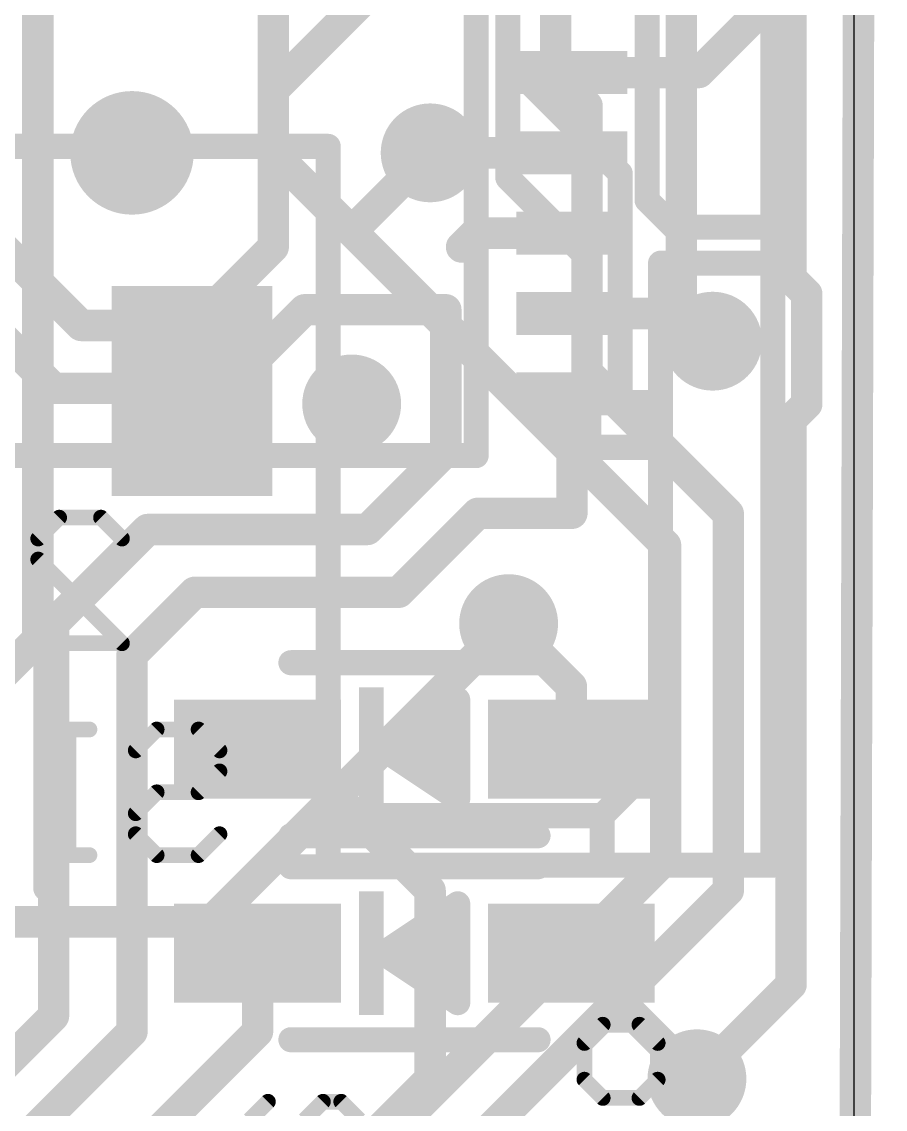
# Model space of a CAD drawing. Extents: x -0.3 to 32, y -0.4 to 44.5.
# Drawn here: x 25.02 to 32, y 4.2 to 13 of the extents above; entities that cross this region are included whole.
import ezdxf

# ---------------------------------------------------------------- set-up
doc = ezdxf.new("R2010")
doc.units = 0
for name, color, linetype in [('1', 12, 'CONTINUOUS'), ('16', 132, 'CONTINUOUS'), ('18', 110, 'CONTINUOUS'), ('20', 53, 'CONTINUOUS'), ('21', 40, 'CONTINUOUS'), ('22', 6, 'CONTINUOUS')]:
    doc.layers.add(name, color=color, linetype=linetype)

# ---------------------------------------------------------------- blocks, each defined once
blk = doc.blocks.new('RECT')
blk.add_solid([(-0.5, -0.5), (0.5, -0.5), (-0.5, 0.5), (0.5, 0.5)])
blk = doc.blocks.new('PIE')
at = {"const_width": 0.5}
blk.add_lwpolyline([(0, -0.25, 1), (0, 0.25, 1), (0, -0.25)], format="xyb", dxfattribs=at)
blk = doc.blocks.new('ROUNDV')
at = {"const_width": 0.5}
blk.add_lwpolyline([(0, -0.25, 1), (0, 0.25, 1), (0, -0.25)], format="xyb", dxfattribs=at)

msp = doc.modelspace()

# ---------------------------------------------------------------- linework, layer by layer
at = {"layer": '1', "const_width": 0.254}
for points in [[(31.75, -0.254), (31.877, 44.323)], [(27.051, 12.446), (28.448, 13.843)], [(31.369, 13.462), (30.495, 12.588)], [(30.495, 12.588), (29.468, 12.588)], [(27.051, 11.176), (27.051, 12.446)], [(28.321, 11.938), (29.468, 11.938)], [(24.75, 11.288), (25.497, 10.541)], [(28.687, 11.288), (28.575, 11.176)], [(29.468, 11.288), (28.687, 11.288)], [(26.416, 10.541), (27.051, 11.176)], [(25.273, 10.033), (24.638, 10.668)], [(27.305, 10.668), (26.67, 10.033)], [(28.448, 10.668), (27.305, 10.668)], [(28.448, 9.525), (28.448, 10.668)], [(29.468, 10.638), (30.383, 10.638)], [(30.383, 10.638), (30.607, 10.414)], [(25.497, 10.541), (26.416, 10.541)], [(26.67, 10.033), (25.273, 10.033)], [(29.468, 9.021), (29.468, 9.988)], [(28.448, 9.525), (27.813, 8.89)], [(28.706, 9.021), (28.067, 8.382)], [(28.706, 9.021), (29.468, 9.021)], [(26.035, 8.89), (25.273, 8.128)], [(26.035, 8.89), (27.813, 8.89)], [(26.416, 8.382), (25.908, 7.874)], [(28.067, 8.382), (26.416, 8.382)], [(25.273, 8.128), (25.273, 4.953)], [(29.464, 7.62), (28.956, 8.128)], [(25.908, 7.874), (25.908, 4.826)], [(29.464, 7.112), (29.464, 7.62)], [(27.178, 7.112), (26.924, 7.112)], [(28.321, 5.969), (27.178, 7.112)], [(28.321, 5.969), (28.321, 4.445)], [(26.924, 5.461), (26.924, 4.826)], [(30.48, 4.445), (29.464, 5.461)], [(25.273, 4.953), (23.114, 2.794)], [(25.908, 4.826), (22.606, 1.524)], [(26.924, 4.826), (24.892, 2.794)], [(28.321, 4.445), (26.797, 2.921)]]:
    msp.add_lwpolyline(points, dxfattribs=at)
at = {"layer": '1', "const_width": 0.127}
for points in [[(29.468, 12.6515, 1), (29.468, 12.5245)], [(30.4501, 12.6329, 1), (30.5399, 12.5431)], [(30.495, 12.5245, 1), (30.495, 12.6515)], [(27.1145, 12.446, 1), (26.9875, 12.446)], [(27.0061, 12.4909, 1), (27.0959, 12.4011)], [(28.321, 12.0015, 1), (28.321, 11.8745)], [(29.468, 11.8745, 1), (29.468, 12.0015)], [(28.687, 11.3515, 1), (28.687, 11.2245)], [(28.7319, 11.2431, 1), (28.6421, 11.3329)], [(29.468, 11.2245, 1), (29.468, 11.3515)], [(27.0959, 11.1311, 1), (27.0061, 11.2209)], [(28.5301, 11.2209, 1), (28.6199, 11.1311)], [(26.9875, 11.176, 1), (27.1145, 11.176)], [(27.305, 10.7315, 1), (27.305, 10.6045)], [(27.3499, 10.6231, 1), (27.2601, 10.7129)], [(28.5115, 10.668, 1), (28.3845, 10.668)], [(28.448, 10.6045, 1), (28.448, 10.7315)], [(29.468, 10.7015, 1), (29.468, 10.5745)], [(30.4279, 10.6829, 1), (30.3381, 10.5931)], [(30.383, 10.5745, 1), (30.383, 10.7015)], [(25.497, 10.6045, 1), (25.497, 10.4775)], [(25.4521, 10.4961, 1), (25.5419, 10.5859)], [(26.3711, 10.5859, 1), (26.4609, 10.4961)], [(26.416, 10.4775, 1), (26.416, 10.6045)], [(30.5621, 10.3691, 1), (30.6519, 10.4589)], [(25.273, 10.0965, 1), (25.273, 9.9695)], [(25.2281, 9.9881, 1), (25.3179, 10.0779)], [(26.6251, 10.0779, 1), (26.7149, 9.9881)], [(26.67, 9.9695, 1), (26.67, 10.0965)], [(29.5315, 9.988, 1), (29.4045, 9.988)], [(28.4929, 9.4801, 1), (28.4031, 9.5699)], [(28.3845, 9.525, 1), (28.5115, 9.525)], [(28.706, 9.0845, 1), (28.706, 8.9575)], [(28.7509, 8.9761, 1), (28.6611, 9.0659)], [(29.4045, 9.021, 1), (29.5315, 9.021)], [(29.468, 8.9575, 1), (29.468, 9.0845)], [(26.035, 8.9535, 1), (26.035, 8.8265)], [(26.0799, 8.8451, 1), (25.9901, 8.9349)], [(27.7681, 8.9349, 1), (27.8579, 8.8451)], [(27.813, 8.8265, 1), (27.813, 8.9535)], [(26.416, 8.4455, 1), (26.416, 8.3185)], [(26.4609, 8.3371, 1), (26.3711, 8.4269)], [(28.0221, 8.4269, 1), (28.1119, 8.3371)], [(28.067, 8.3185, 1), (28.067, 8.4455)], [(25.3365, 8.128, 1), (25.2095, 8.128)], [(25.2281, 8.1729, 1), (25.3179, 8.0831)], [(29.0009, 8.1729, 1), (28.9111, 8.0831)], [(25.9715, 7.874, 1), (25.8445, 7.874)], [(25.8631, 7.9189, 1), (25.9529, 7.8291)], [(29.5275, 7.62, 1), (29.4005, 7.62)], [(29.4191, 7.5751, 1), (29.5089, 7.6649)], [(26.924, 7.1755, 1), (26.924, 7.0485)], [(27.2229, 7.1569, 1), (27.1331, 7.0671)], [(27.178, 7.0485, 1), (27.178, 7.1755)], [(29.4005, 7.112, 1), (29.5275, 7.112)], [(28.3845, 5.969, 1), (28.2575, 5.969)], [(28.2761, 5.9241, 1), (28.3659, 6.0139)], [(26.9875, 5.461, 1), (26.8605, 5.461)], [(29.5089, 5.5059, 1), (29.4191, 5.4161)], [(25.2095, 4.953, 1), (25.3365, 4.953)], [(25.3179, 4.9081, 1), (25.2281, 4.9979)], [(25.9529, 4.7811, 1), (25.8631, 4.8709)], [(26.9689, 4.7811, 1), (26.8791, 4.8709)], [(25.8445, 4.826, 1), (25.9715, 4.826)], [(26.8605, 4.826, 1), (26.9875, 4.826)], [(28.2575, 4.445, 1), (28.3845, 4.445)], [(28.3659, 4.4001, 1), (28.2761, 4.4899)], [(30.4351, 4.4001, 1), (30.5249, 4.4899)]]:
    msp.add_lwpolyline(points, format="xyb", dxfattribs=at)
at = {"layer": '16', "const_width": 0.254}
for points in [[(31.75, 0), (31.877, 44.323)], [(30.353, 16.129), (30.353, 10.668)], [(29.337, 12.573), (29.337, 15.494)], [(25.146, 8.001), (25.146, 15.24)], [(27.051, 15.113), (27.051, 11.938)], [(31.242, 14.224), (31.242, 10.922)], [(29.591, 12.319), (29.337, 12.573)], [(29.591, 10.16), (29.591, 12.319)], [(27.051, 11.938), (27.686, 11.303)], [(27.686, 11.303), (28.321, 11.938)], [(27.686, 11.303), (30.226, 8.763)], [(31.242, 10.922), (31.369, 10.795)], [(31.369, 10.795), (31.369, 9.906)], [(30.353, 10.668), (30.607, 10.414)], [(30.734, 9.017), (29.591, 10.16)], [(31.369, 9.906), (31.242, 9.779)], [(31.242, 9.779), (31.242, 5.207)], [(30.734, 5.969), (30.734, 9.017)], [(30.226, 8.763), (30.226, 6.223)], [(26.543, 5.715), (28.956, 8.128)], [(24.13, 6.985), (25.146, 8.001)], [(30.226, 6.223), (27.686, 3.683)], [(28.702, 3.937), (30.734, 5.969)], [(23.241, 5.715), (26.543, 5.715)], [(31.242, 5.207), (30.48, 4.445)]]:
    msp.add_lwpolyline(points, dxfattribs=at)
at = {"layer": '16', "const_width": 0.127}
for points in [[(29.3819, 12.6179, 1), (29.2921, 12.5281)], [(29.2735, 12.573, 1), (29.4005, 12.573)], [(29.6545, 12.319, 1), (29.5275, 12.319)], [(29.5461, 12.2741, 1), (29.6359, 12.3639)], [(27.0959, 11.9829, 1), (27.0061, 11.8931)], [(28.3659, 11.8931, 1), (28.2761, 11.9829)], [(26.9875, 11.938, 1), (27.1145, 11.938)], [(27.7309, 11.3479, 1), (27.6411, 11.2581)], [(27.6411, 11.3479, 1), (27.7309, 11.2581)], [(27.6411, 11.2581, 1), (27.7309, 11.3479)], [(31.2869, 10.9669, 1), (31.1971, 10.8771)], [(31.1785, 10.922, 1), (31.3055, 10.922)], [(31.4325, 10.795, 1), (31.3055, 10.795)], [(31.3241, 10.7501, 1), (31.4139, 10.8399)], [(30.3979, 10.7129, 1), (30.3081, 10.6231)], [(30.2895, 10.668, 1), (30.4165, 10.668)], [(30.5621, 10.3691, 1), (30.6519, 10.4589)], [(29.6359, 10.2049, 1), (29.5461, 10.1151)], [(29.5275, 10.16, 1), (29.6545, 10.16)], [(31.4139, 9.8611, 1), (31.3241, 9.9509)], [(31.3055, 9.906, 1), (31.4325, 9.906)], [(31.3055, 9.779, 1), (31.1785, 9.779)], [(31.1971, 9.8239, 1), (31.2869, 9.7341)], [(30.7975, 9.017, 1), (30.6705, 9.017)], [(30.6891, 8.9721, 1), (30.7789, 9.0619)], [(30.2895, 8.763, 1), (30.1625, 8.763)], [(30.1811, 8.7181, 1), (30.2709, 8.8079)], [(29.0009, 8.0831, 1), (28.9111, 8.1729)], [(25.1909, 7.9561, 1), (25.1011, 8.0459)], [(25.0825, 8.001, 1), (25.2095, 8.001)], [(30.2709, 6.1781, 1), (30.1811, 6.2679)], [(30.1625, 6.223, 1), (30.2895, 6.223)], [(30.7789, 5.9241, 1), (30.6891, 6.0139)], [(30.6705, 5.969, 1), (30.7975, 5.969)], [(26.4981, 5.7599, 1), (26.5879, 5.6701)], [(26.543, 5.6515, 1), (26.543, 5.7785)], [(31.2869, 5.1621, 1), (31.1971, 5.2519)], [(31.1785, 5.207, 1), (31.3055, 5.207)], [(30.4351, 4.4899, 1), (30.5249, 4.4001)]]:
    msp.add_lwpolyline(points, format="xyb", dxfattribs=at)
at = {"layer": '20'}
msp.add_line((31.75, 41.91), (31.75, 2.54), dxfattribs=at)
at = {"layer": '21'}
for points, const_width in [([(28.693, 14.388), (28.693, 9.488)], 0.2032), ([(28.693, 9.488), (24.393, 9.488)], 0.2032), ([(25.211, 7.985), (25.211, 5.985)], 0.2032), ([(27.194, 7.812), (29.194, 7.812)], 0.2032), ([(27.944, 7.112), (28.544, 7.512)], 0.2032), ([(28.544, 7.512), (28.544, 6.712)], 0.2032), ([(28.094, 7.112), (28.394, 7.312)], 0.2032), ([(28.394, 7.312), (28.394, 6.912)], 0.2032), ([(28.544, 6.712), (27.944, 7.112)], 0.2032), ([(28.394, 6.912), (28.094, 7.112)], 0.2032), ([(28.094, 7.112), (28.394, 7.112)], 0.2032), ([(29.194, 6.412), (27.194, 6.412)], 0.2032), ([(27.194, 6.161), (29.194, 6.161)], 0.2032), ([(27.944, 5.461), (28.544, 5.861)], 0.2032), ([(28.544, 5.861), (28.544, 5.061)], 0.2032), ([(28.094, 5.461), (28.394, 5.661)], 0.2032), ([(28.394, 5.661), (28.394, 5.261)], 0.2032), ([(28.544, 5.061), (27.944, 5.461)], 0.2032), ([(28.394, 5.261), (28.094, 5.461)], 0.2032), ([(28.1321, 5.4864), (28.394, 5.4864)], 0.2032), ([(28.3607, 5.2832), (28.394, 5.2832)], 0.2032), ([(29.7176, 4.8829), (29.5693, 4.7346)], 0.127), ([(30.0142, 4.8829), (29.7176, 4.8829)], 0.127), ([(30.1625, 4.7346), (30.0142, 4.8829)], 0.127), ([(29.194, 4.761), (27.194, 4.761)], 0.2032), ([(29.5693, 4.7346), (29.5693, 4.438)], 0.127), ([(30.1625, 4.438), (30.1625, 4.7346)], 0.127), ([(29.5693, 4.438), (29.7176, 4.2897)], 0.127), ([(30.0142, 4.2897), (30.1625, 4.438)], 0.127), ([(24.4467, 3.666), (25.3365, 4.2592)], 0.127), ([(27.008, 4.2592), (26.8597, 4.1109)], 0.127), ([(27.3046, 4.1109), (27.4529, 4.2592)], 0.127), ([(27.4529, 4.2592), (27.6012, 4.2592)], 0.127), ([(27.6012, 4.2592), (27.7495, 4.1109)], 0.127), ([(29.7176, 4.2897), (30.0142, 4.2897)], 0.127)]:
    msp.add_lwpolyline(points, dxfattribs=dict(at, const_width=const_width))
for points, const_width in [([(28.6422, 9.488, 1), (28.7438, 9.488)], 0.1016), ([(28.693, 9.4372, 1), (28.693, 9.5388)], 0.1016), ([(25.2618, 7.985, 1), (25.1602, 7.985)], 0.1016), ([(27.194, 7.8628, 1), (27.194, 7.7612)], 0.1016), ([(29.194, 7.7612, 1), (29.194, 7.8628)], 0.1016), ([(28.5948, 7.512, 1), (28.4932, 7.512)], 0.1016), ([(28.5722, 7.4697, 1), (28.5158, 7.5543)], 0.1016), ([(28.4448, 7.312, 1), (28.3432, 7.312)], 0.1016), ([(28.4222, 7.2697, 1), (28.3658, 7.3543)], 0.1016), ([(27.9722, 7.1543, 1), (27.9158, 7.0697)], 0.1016), ([(27.9158, 7.1543, 1), (27.9722, 7.0697)], 0.1016), ([(28.1222, 7.1543, 1), (28.0658, 7.0697)], 0.1016), ([(28.094, 7.1628, 1), (28.094, 7.0612)], 0.1016), ([(28.0658, 7.1543, 1), (28.1222, 7.0697)], 0.1016), ([(28.394, 7.0612, 1), (28.394, 7.1628)], 0.1016), ([(28.3432, 6.912, 1), (28.4448, 6.912)], 0.1016), ([(28.3658, 6.8697, 1), (28.4222, 6.9543)], 0.1016), ([(28.5158, 6.6697, 1), (28.5722, 6.7543)], 0.1016), ([(28.4932, 6.712, 1), (28.5948, 6.712)], 0.1016), ([(27.194, 6.4628, 1), (27.194, 6.3612)], 0.1016), ([(29.194, 6.3612, 1), (29.194, 6.4628)], 0.1016), ([(27.194, 6.2118, 1), (27.194, 6.1102)], 0.1016), ([(29.194, 6.1102, 1), (29.194, 6.2118)], 0.1016), ([(25.1602, 5.985, 1), (25.2618, 5.985)], 0.1016), ([(28.5948, 5.861, 1), (28.4932, 5.861)], 0.1016), ([(28.5722, 5.8187, 1), (28.5158, 5.9033)], 0.1016), ([(28.4448, 5.661, 1), (28.3432, 5.661)], 0.1016), ([(28.4222, 5.6187, 1), (28.3658, 5.7033)], 0.1016), ([(27.9722, 5.5033, 1), (27.9158, 5.4187)], 0.1016), ([(27.9158, 5.5033, 1), (27.9722, 5.4187)], 0.1016), ([(28.1222, 5.5033, 1), (28.0658, 5.4187)], 0.1016), ([(28.0658, 5.5033, 1), (28.1222, 5.4187)], 0.1016), ([(28.1321, 5.5372, 1), (28.1321, 5.4356)], 0.1016), ([(28.394, 5.4356, 1), (28.394, 5.5372)], 0.1016), ([(28.3607, 5.334, 1), (28.3607, 5.2324)], 0.1016), ([(28.394, 5.2324, 1), (28.394, 5.334)], 0.1016), ([(28.3432, 5.261, 1), (28.4448, 5.261)], 0.1016), ([(28.3658, 5.2187, 1), (28.4222, 5.3033)], 0.1016), ([(28.4932, 5.061, 1), (28.5948, 5.061)], 0.1016), ([(28.5158, 5.0187, 1), (28.5722, 5.1033)], 0.1016), ([(29.7176, 4.9146, 1), (29.7176, 4.8511)], 0.0635), ([(29.7401, 4.8604, 1), (29.6952, 4.9053)], 0.0635), ([(30.0367, 4.9053, 1), (29.9918, 4.8604)], 0.0635), ([(30.0142, 4.8511, 1), (30.0142, 4.9146)], 0.0635), ([(27.194, 4.8118, 1), (27.194, 4.7102)], 0.1016), ([(29.194, 4.7102, 1), (29.194, 4.8118)], 0.1016), ([(29.6011, 4.7346, 1), (29.5376, 4.7346)], 0.0635), ([(29.5469, 4.757, 1), (29.5918, 4.7121)], 0.0635), ([(30.1943, 4.7346, 1), (30.1308, 4.7346)], 0.0635), ([(30.14, 4.7121, 1), (30.185, 4.757)], 0.0635), ([(29.5918, 4.4604, 1), (29.5469, 4.4155)], 0.0635), ([(30.185, 4.4155, 1), (30.14, 4.4604)], 0.0635), ([(29.5376, 4.438, 1), (29.6011, 4.438)], 0.0635), ([(30.1308, 4.438, 1), (30.1943, 4.438)], 0.0635), ([(25.3541, 4.2328, 1), (25.3189, 4.2856)], 0.0635), ([(27.0305, 4.2367, 1), (26.9856, 4.2816)], 0.0635), ([(27.4529, 4.2909, 1), (27.4529, 4.2274)], 0.0635), ([(27.4754, 4.2367, 1), (27.4305, 4.2816)], 0.0635), ([(27.6237, 4.2816, 1), (27.5788, 4.2367)], 0.0635), ([(27.6012, 4.2274, 1), (27.6012, 4.2909)], 0.0635), ([(29.7176, 4.3214, 1), (29.7176, 4.2579)], 0.0635), ([(29.6952, 4.2672, 1), (29.7401, 4.3121)], 0.0635), ([(29.9918, 4.3121, 1), (30.0367, 4.2672)], 0.0635), ([(30.0142, 4.2579, 1), (30.0142, 4.3214)], 0.0635)]:
    msp.add_lwpolyline(points, format="xyb", dxfattribs=dict(at, const_width=const_width))
at = {"layer": '22'}
for points, const_width in [([(30.0768, 13.6627), (30.0768, 11.5542)], 0.2032), ([(31.0947, 13.6627), (31.0947, 6.174)], 0.2032), ([(28.9498, 13.6263), (28.9498, 11.736)], 0.2032), ([(28.9862, 12.6448), (29.8587, 11.7723)], 0.2032), ([(27.4957, 11.9905), (17.8622, 11.9905)], 0.2032), ([(27.4957, 6.174), (27.4957, 11.9905)], 0.2032), ([(29.6042, 11.9905), (29.6042, 11.0816)], 0.2032), ([(28.9498, 11.736), (29.6042, 11.0816)], 0.2032), ([(29.8587, 11.7723), (29.8587, 9.9183)], 0.2032), ([(30.0768, 11.5542), (30.2949, 11.3361)], 0.2032), ([(30.2949, 11.3361), (31.0583, 11.3361)], 0.2032), ([(29.6042, 11.0816), (29.6042, 9.5912)], 0.2032), ([(30.1858, 7.0464), (30.1858, 11.0453)], 0.2032), ([(30.1858, 11.0453), (31.0583, 11.0453)], 0.2032), ([(29.8587, 9.9183), (30.1495, 9.9183)], 0.2032), ([(29.6042, 9.5912), (29.6406, 9.5548)], 0.2032), ([(29.6406, 9.5548), (30.1495, 9.5548)], 0.2032), ([(25.149, 8.8166), (25.3184, 8.9861)], 0.127), ([(25.3184, 8.9861), (25.6574, 8.9861)], 0.127), ([(25.6574, 8.9861), (25.8269, 8.8166)], 0.127), ([(25.149, 8.6472), (25.149, 8.8166)], 0.127), ([(25.8269, 7.9693), (25.149, 8.6472)], 0.127), ([(25.149, 7.9693), (25.8269, 7.9693)], 0.127), ([(25.5638, 7.2716), (25.2248, 7.2716)], 0.127), ([(25.3943, 6.2548), (25.3943, 7.2716)], 0.127), ([(25.9383, 7.1021), (26.1078, 7.2716)], 0.127), ([(26.1078, 7.2716), (26.4467, 7.2716)], 0.127), ([(26.4467, 7.2716), (26.6162, 7.1021)], 0.127), ([(26.6162, 7.1021), (26.6162, 6.9327)], 0.127), ([(29.7133, 6.5739), (30.1858, 7.0464)], 0.2032), ([(26.6162, 6.9327), (26.4467, 6.7632)], 0.127), ([(26.1078, 6.7632), (25.9383, 6.5937)], 0.127), ([(26.4467, 6.7632), (26.1078, 6.7632)], 0.127), ([(25.9383, 6.5937), (25.9383, 6.4242)], 0.127), ([(27.5684, 6.5739), (29.7133, 6.5739)], 0.2032), ([(29.7132, 6.5375), (29.7132, 6.2103)], 0.2032), ([(25.9383, 6.4242), (26.1078, 6.2548)], 0.127), ([(26.4467, 6.2548), (26.6162, 6.4242)], 0.127), ([(25.5638, 6.2548), (25.2248, 6.2548)], 0.127), ([(26.1078, 6.2548), (26.4467, 6.2548)], 0.127), ([(31.0947, 6.174), (27.4957, 6.174)], 0.2032)]:
    msp.add_lwpolyline(points, dxfattribs=dict(at, const_width=const_width))
for points, const_width in [([(29.0221, 12.6807, 1), (28.9503, 12.6089)], 0.1016), ([(27.5465, 11.9905, 1), (27.4449, 11.9905)], 0.1016), ([(27.4957, 11.9397, 1), (27.4957, 12.0413)], 0.1016), ([(29.655, 11.9905, 1), (29.5534, 11.9905)], 0.1016), ([(28.9857, 11.7719, 1), (28.9139, 11.7001)], 0.1016), ([(29.9095, 11.7723, 1), (29.8079, 11.7723)], 0.1016), ([(29.8228, 11.7364, 1), (29.8946, 11.8082)], 0.1016), ([(28.899, 11.736, 1), (29.0006, 11.736)], 0.1016), ([(30.1127, 11.5901, 1), (30.0409, 11.5183)], 0.1016), ([(30.026, 11.5542, 1), (30.1276, 11.5542)], 0.1016), ([(30.2949, 11.3869, 1), (30.2949, 11.2853)], 0.1016), ([(30.259, 11.3002, 1), (30.3308, 11.372)], 0.1016), ([(31.0583, 11.2853, 1), (31.0583, 11.3869)], 0.1016), ([(29.655, 11.0816, 1), (29.5534, 11.0816)], 0.1016), ([(29.5534, 11.0816, 1), (29.655, 11.0816)], 0.1016), ([(29.5683, 11.0457, 1), (29.6401, 11.1175)], 0.1016), ([(30.2366, 11.0453, 1), (30.135, 11.0453)], 0.1016), ([(30.1858, 11.0961, 1), (30.1858, 10.9945)], 0.1016), ([(31.0583, 10.9945, 1), (31.0583, 11.0961)], 0.1016), ([(29.8587, 9.9691, 1), (29.8587, 9.8675)], 0.1016), ([(29.8079, 9.9183, 1), (29.9095, 9.9183)], 0.1016), ([(30.1495, 9.8675, 1), (30.1495, 9.9691)], 0.1016), ([(29.6401, 9.6271, 1), (29.5683, 9.5553)], 0.1016), ([(29.5534, 9.5912, 1), (29.655, 9.5912)], 0.1016), ([(29.6406, 9.6056, 1), (29.6406, 9.504)], 0.1016), ([(29.6047, 9.5189, 1), (29.6765, 9.5907)], 0.1016), ([(30.1495, 9.504, 1), (30.1495, 9.6056)], 0.1016), ([(25.3184, 9.0179, 1), (25.3184, 8.9544)], 0.0635), ([(25.3409, 8.9637, 1), (25.296, 9.0086)], 0.0635), ([(25.6799, 9.0086, 1), (25.6349, 8.9637)], 0.0635), ([(25.6574, 8.9544, 1), (25.6574, 9.0179)], 0.0635), ([(25.1807, 8.8166, 1), (25.1172, 8.8166)], 0.0635), ([(25.1265, 8.8391, 1), (25.1714, 8.7942)], 0.0635), ([(25.8044, 8.7942, 1), (25.8493, 8.8391)], 0.0635), ([(25.1172, 8.6472, 1), (25.1807, 8.6472)], 0.0635), ([(25.1714, 8.6696, 1), (25.1265, 8.6247)], 0.0635), ([(25.149, 8.001, 1), (25.149, 7.9375)], 0.0635), ([(25.8044, 7.9468, 1), (25.8493, 7.9917)], 0.0635), ([(25.8269, 7.9375, 1), (25.8269, 8.001)], 0.0635), ([(25.2248, 7.3034, 1), (25.2248, 7.2399)], 0.0635), ([(25.426, 7.2716, 1), (25.3625, 7.2716)], 0.0635), ([(25.5638, 7.2399, 1), (25.5638, 7.3034)], 0.0635), ([(26.1078, 7.3034, 1), (26.1078, 7.2399)], 0.0635), ([(26.1302, 7.2492, 1), (26.0853, 7.2941)], 0.0635), ([(26.4692, 7.2941, 1), (26.4243, 7.2492)], 0.0635), ([(26.4467, 7.2399, 1), (26.4467, 7.3034)], 0.0635), ([(25.9159, 7.1246, 1), (25.9608, 7.0797)], 0.0635), ([(26.648, 7.1021, 1), (26.5845, 7.1021)], 0.0635), ([(26.5938, 7.0797, 1), (26.6387, 7.1246)], 0.0635), ([(30.2217, 7.0105, 1), (30.1499, 7.0823)], 0.1016), ([(30.135, 7.0464, 1), (30.2366, 7.0464)], 0.1016), ([(26.5845, 6.9327, 1), (26.648, 6.9327)], 0.0635), ([(26.6387, 6.9102, 1), (26.5938, 6.9551)], 0.0635), ([(26.1078, 6.7949, 1), (26.1078, 6.7314)], 0.0635), ([(26.1302, 6.7407, 1), (26.0853, 6.7856)], 0.0635), ([(26.4243, 6.7856, 1), (26.4692, 6.7407)], 0.0635), ([(26.4467, 6.7314, 1), (26.4467, 6.7949)], 0.0635), ([(25.9701, 6.5937, 1), (25.9066, 6.5937)], 0.0635), ([(25.9159, 6.6162, 1), (25.9608, 6.5713)], 0.0635), ([(27.5684, 6.6247, 1), (27.5684, 6.5231)], 0.1016), ([(29.764, 6.5375, 1), (29.6624, 6.5375)], 0.1016), ([(29.6774, 6.6098, 1), (29.7492, 6.538)], 0.1016), ([(29.7133, 6.5231, 1), (29.7133, 6.6247)], 0.1016), ([(25.9608, 6.4467, 1), (25.9159, 6.4018)], 0.0635), ([(25.9066, 6.4242, 1), (25.9701, 6.4242)], 0.0635), ([(26.6387, 6.4018, 1), (26.5938, 6.4467)], 0.0635), ([(25.2248, 6.2865, 1), (25.2248, 6.223)], 0.0635), ([(25.3625, 6.2548, 1), (25.426, 6.2548)], 0.0635), ([(25.5638, 6.223, 1), (25.5638, 6.2865)], 0.0635), ([(26.1078, 6.2865, 1), (26.1078, 6.223)], 0.0635), ([(26.0853, 6.2323, 1), (26.1302, 6.2772)], 0.0635), ([(26.4243, 6.2772, 1), (26.4692, 6.2323)], 0.0635), ([(26.4467, 6.223, 1), (26.4467, 6.2865)], 0.0635), ([(27.4957, 6.2248, 1), (27.4957, 6.1232)], 0.1016), ([(29.6624, 6.2103, 1), (29.764, 6.2103)], 0.1016), ([(31.0947, 6.1232, 1), (31.0947, 6.2248)], 0.1016), ([(27.4449, 6.174, 1), (27.5465, 6.174)], 0.1016), ([(31.0439, 6.174, 1), (31.1455, 6.174)], 0.1016)]:
    msp.add_lwpolyline(points, format="xyb", dxfattribs=dict(at, const_width=const_width))

# ---------------------------------------------------------------- block references
at = {"layer": '1', "xscale": 0.35, "yscale": 0.9, "rotation": 90}
for p in [(29.468, 12.588), (29.468, 11.938), (29.468, 11.288), (29.468, 10.638), (29.468, 9.988)]:
    msp.add_blockref('RECT', p, dxfattribs=at)
at = {"layer": '1'}
msp.add_blockref('PIE', (25.908, 11.938), dxfattribs=at)
at = {"layer": '1', "xscale": 1.35, "yscale": 0.8}
for p in [(26.924, 7.112), (29.464, 7.112), (26.924, 5.461), (29.464, 5.461)]:
    msp.add_blockref('RECT', p, dxfattribs=at)
at = {"layer": '16', "xscale": 1.7, "yscale": 1.3, "rotation": 90}
msp.add_blockref('RECT', (26.394, 10.01), dxfattribs=at)
at = {"layer": '18', "xscale": 0.8001, "yscale": 0.8001}
for p in [(28.321, 11.938), (28.321, 11.938), (30.607, 10.414), (30.607, 10.414), (27.686, 9.906), (27.686, 9.906), (28.956, 8.128), (28.956, 8.128), (30.48, 4.445), (30.48, 4.445)]:
    msp.add_blockref('ROUNDV', p, dxfattribs=at)
at = {"layer": '21', "xscale": 0.2}
for p in [(27.844, 7.112), (27.844, 5.461)]:
    msp.add_blockref('RECT', p, dxfattribs=at)

doc.saveas('drawing.dxf')
